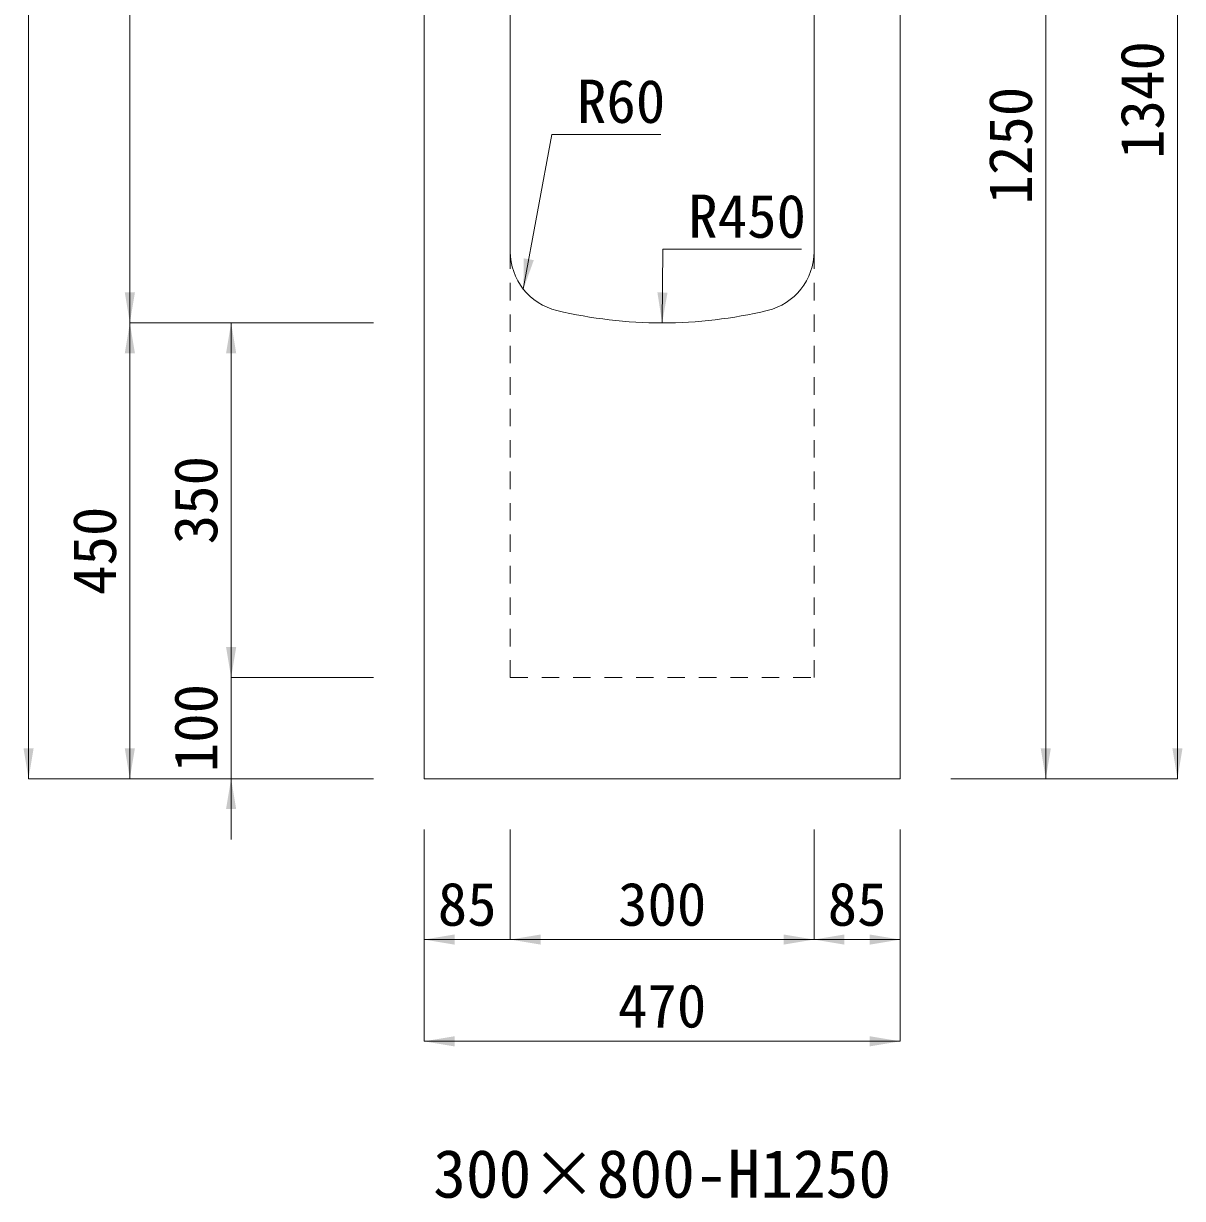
# Model space of a CAD drawing. Units: millimetres at full size. Extents: x -1934 to 78146, y -143454 to -112471.
# Drawn here: x 34494 to 35639, y -136546 to -135386 of the extents above; entities that cross this region are included whole.
import ezdxf
from ezdxf.enums import TextEntityAlignment as Align

# ---------------------------------------------------------------- set-up
doc = ezdxf.new("R2010")
doc.units = ezdxf.units.MM
doc.header["$LTSCALE"] = 23
doc.linetypes.add('USER3', pattern=[1.35, 0.75, -0.6])
for name, color, linetype, lineweight in [('0_2', 7, 'Continuous', 13), ('寸法線', 7, 'Continuous', 13), ('引出線', 4, 'Continuous', 13), ('本体', 2, 'Continuous', 13)]:
    doc.layers.add(name, color=color, linetype=linetype, lineweight=lineweight)
doc.styles.add('ＭＳ ゴシック', font='')
doc.styles.get('ＭＳ ゴシック').set_extended_font_data('MS Gothic')

# ---------------------------------------------------------------- blocks, each defined once
blk = doc.blocks.new('filled_arrow')
at = {"color": 0, "linetype": 'Continuous', "lineweight": -2}
blk.add_solid([(7.5, 1.25), (0, 0), (7.5, -1.25)], dxfattribs=at)

msp = doc.modelspace()

# ---------------------------------------------------------------- linework, layer by layer
at = {"layer": '寸法線'}
for p, q in [((35633.58, -136131.65), (35633.58, -134791.65)), ((34499.26, -136131.65), (34499.26, -134801.65)), ((34599.26, -134881.65), (34599.26, -135681.65)), ((35503.58, -136131.65), (35503.58, -134881.65)), ((34599.26, -136131.65), (34599.26, -135681.65)), ((34839.82, -135681.65), (34599.26, -135681.65)), ((34839.82, -135681.65), (34599.26, -135681.65)), ((34699.26, -135681.65), (34699.26, -136031.65)), ((34839.82, -135681.65), (34699.26, -135681.65)), ((34699.25, -135971.65), (34699.25, -136191.65)), ((34839.82, -136031.65), (34699.25, -136031.65)), ((34839.82, -136031.65), (34699.26, -136031.65)), ((34839.82, -136131.65), (34499.26, -136131.65)), ((34839.82, -136131.65), (34599.26, -136131.65)), ((34839.82, -136131.65), (34699.25, -136131.65)), ((35409.82, -136131.65), (35503.58, -136131.65)), ((35409.82, -136131.65), (35633.58, -136131.65)), ((34889.82, -136181.65), (34889.82, -136290.44)), ((34889.82, -136181.65), (34889.82, -136390.91)), ((34974.82, -136181.65), (34974.82, -136290.44)), ((34974.82, -136181.65), (34974.82, -136290.44)), ((35274.82, -136181.65), (35274.82, -136290.44)), ((35274.82, -136181.65), (35274.82, -136290.44)), ((35359.82, -136181.65), (35359.82, -136290.44)), ((35359.82, -136181.65), (35359.82, -136390.91)), ((34889.82, -136290.44), (35034.82, -136290.44)), ((34974.82, -136290.44), (35274.82, -136290.44)), ((35274.82, -136290.44), (35359.82, -136290.44)), ((34889.82, -136390.91), (35359.82, -136390.91))]:
    msp.add_line(p, q, dxfattribs=at)
at = {"layer": '引出線'}
for points in [[(34987.76, -135648.33), (35015.74, -135495.55), (35123.44, -135495.55)], [(35124.82, -135681.65), (35125.61, -135608.93), (35262.54, -135608.93)]]:
    msp.add_lwpolyline(points, dxfattribs=at)
at = {"layer": '本体', "lineweight": 20}
for p, q in [((34889.82, -134881.65), (34889.82, -136131.65)), ((34974.82, -135611.12), (34974.82, -134881.65)), ((35274.82, -135611.12), (35274.82, -134881.65)), ((35359.82, -136131.65), (35359.82, -134881.65)), ((34889.82, -136131.65), (35359.82, -136131.65))]:
    msp.add_line(p, q, dxfattribs=at)
at = {"layer": '本体', "linetype": 'USER3', "lineweight": 9}
for p, q in [((34974.82, -135611.12), (34974.82, -136031.65)), ((35274.82, -135611.12), (35274.82, -136031.65)), ((34974.82, -136031.65), (35274.82, -136031.65))]:
    msp.add_line(p, q, dxfattribs=at)
at = {"layer": '本体', "lineweight": 20}
for centre, radius, start, end in [((35034.82, -135611.12), 60, 180, 256.65776), ((35214.82, -135611.12), 60, 283.34229, 0), ((35124.82, -135231.65), 450, 256.65776, 283.34229)]:
    msp.add_arc(centre, radius, start, end, dxfattribs=at)

# ---------------------------------------------------------------- block references
at = {"layer": '寸法線', "xscale": 4, "yscale": 4}
for p, rotation in [((34599.26, -135681.65), 90), ((34599.26, -135681.65), 270), ((34699.26, -135681.65), 270), ((34699.25, -136031.65), 90), ((34699.26, -136031.65), 90), ((34499.26, -136131.65), 90), ((34599.26, -136131.65), 90), ((35503.58, -136131.65), 90), ((35633.58, -136131.65), 90), ((34699.25, -136131.65), 270), ((35274.82, -136290.44), 180), ((35359.82, -136290.44), 180), ((35359.82, -136390.91), 180)]:
    msp.add_blockref('filled_arrow', p, dxfattribs=dict(at, rotation=rotation))
for p in [(34889.82, -136290.44), (34974.82, -136290.44), (34974.82, -136290.44), (35274.82, -136290.44), (34889.82, -136390.91)]:
    msp.add_blockref('filled_arrow', p, dxfattribs=at)
at = {"layer": '引出線', "xscale": 4, "yscale": 4}
for p, rotation in [((34987.76, -135648.33), 79.6), ((35124.82, -135681.65), 89.4)]:
    msp.add_blockref('filled_arrow', p, dxfattribs=dict(at, rotation=rotation))

# ---------------------------------------------------------------- texts
at = {"layer": '0_2', "style": 'ＭＳ ゴシック'}
msp.add_text('300×800-H1250', height=47.47, dxfattribs=at).set_placement((35124.82, -136521.56), align=Align.MIDDLE_CENTER)
msp.add_text('300×800-H1250', height=47.47, dxfattribs=at).set_placement((35124.82, -136521.56), align=Align.MIDDLE_CENTER)
at = {"layer": '寸法線', "style": 'ＭＳ ゴシック'}
for s, p in [('1340', (35598.58, -135461.65)), ('1250', (35468.58, -135506.65)), ('350', (34664.26, -135856.65)), ('450', (34564.26, -135906.65)), ('100', (34664.25, -136081.65))]:
    msp.add_text(s, height=42.72, rotation=90, dxfattribs=at).set_placement(p, align=Align.MIDDLE_CENTER)
for s, p in [('85', (34932.32, -136255.44)), ('300', (35124.82, -136255.44)), ('85', (35317.32, -136255.44)), ('470', (35124.82, -136355.91))]:
    msp.add_text(s, height=42.72, dxfattribs=at).set_placement(p, align=Align.MIDDLE_CENTER)
at = {"layer": '引出線', "style": 'ＭＳ ゴシック'}
for s, p in [('R60', (35040.74, -135441.55)), ('R450', (35150.61, -135554.93))]:
    msp.add_text(s, height=42.72, dxfattribs=at).set_placement(p, align=Align.TOP_LEFT)

doc.saveas('drawing.dxf')
